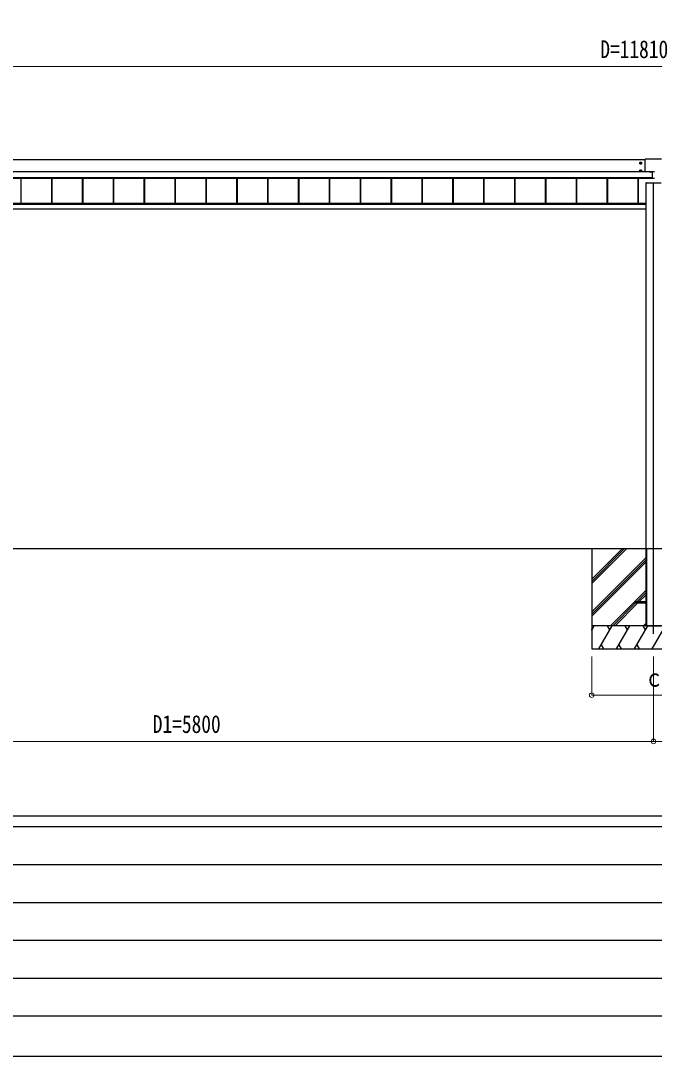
# Model space of a CAD drawing. Units: millimetres, scale not verified. Extents: x -14718 to 14718, y -10396 to 10396.
# Drawn here: x -10609 to -6503, y -10394 to -3680 of the extents above; entities that cross this region are included whole.
import ezdxf
from ezdxf.enums import TextEntityAlignment as Align

# ---------------------------------------------------------------- set-up
doc = ezdxf.new("R2010")
doc.units = ezdxf.units.MM
doc.header["$LTSCALE"] = 50
for name, color, linetype in [('0-3_YKK_12', 2, 'Continuous'), ('0-4_YKK_A1', 4, 'Continuous'), ('0-6_YKK_ZWAK', 7, 'Continuous')]:
    doc.layers.add(name, color=color, linetype=linetype)
doc.layers.add('0-5_YKK_D', color=6, linetype='Continuous', lineweight=18)
doc.styles.add('ＭＳ ゴシック', font='')
doc.styles.get('ＭＳ ゴシック').set_extended_font_data('MS Gothic')

msp = doc.modelspace()

# ---------------------------------------------------------------- linework, layer by layer
at = {"layer": '0-3_YKK_12'}
msp.add_line((-6508.43, -7654.8), (-6508.43, -4729.1), dxfattribs=at)
at = {"layer": '0-4_YKK_A1'}
for p, q in [((-6561.43, -4581.17), (-12255.43, -4581.17)), ((-6584.18, -4602.91), (-6598.68, -4602.91)), ((-6593.71, -4603.67), (-6594.43, -4603.67)), ((-6591.43, -4610.16), (-6591.43, -4595.66)), ((-6589.15, -4602.15), (-6588.43, -4602.15)), ((-6561.43, -4659.6), (-6561.43, -4577.95)), ((-6456.43, -4576.95), (-6560.43, -4576.95)), ((-6515.93, -4659.6), (-12406.93, -4659.6)), ((-6515.93, -4660.09), (-12406.93, -4660.09)), ((-6515.93, -4699.06), (-12406.93, -4699.06)), ((-6515.93, -4699.58), (-12406.93, -4699.58)), ((-12406.93, -4699.72), (-6515.93, -4699.72)), ((-6515.93, -4699.72), (-12406.93, -4699.72)), ((-10607.33, -4699.72), (-10607.33, -4865.94)), ((-10607.33, -4699.72), (-10607.33, -4865.94)), ((-10607.33, -4699.72), (-10607.33, -4865.94)), ((-10607.33, -4699.72), (-10607.33, -4865.94)), ((-10606.93, -4699.72), (-10606.93, -4865.94)), ((-10606.93, -4699.72), (-10606.93, -4865.94)), ((-10606.93, -4699.72), (-10606.93, -4865.94)), ((-10606.93, -4699.72), (-10606.93, -4865.94)), ((-10409.93, -4699.72), (-10409.93, -4865.94)), ((-10409.93, -4699.72), (-10409.93, -4865.94)), ((-10409.93, -4699.72), (-10409.93, -4865.94)), ((-10409.93, -4699.72), (-10409.93, -4865.94)), ((-10407.33, -4699.72), (-10407.33, -4865.94)), ((-10407.33, -4699.72), (-10407.33, -4865.94)), ((-10407.33, -4699.72), (-10407.33, -4865.94)), ((-10407.33, -4699.72), (-10407.33, -4865.94)), ((-10406.93, -4699.72), (-10406.93, -4865.94)), ((-10406.93, -4699.72), (-10406.93, -4865.94)), ((-10406.93, -4699.72), (-10406.93, -4865.94)), ((-10406.93, -4699.72), (-10406.93, -4865.94)), ((-10209.93, -4699.72), (-10209.93, -4865.94)), ((-10207.33, -4699.72), (-10207.33, -4865.94)), ((-10206.93, -4699.72), (-10206.93, -4865.94)), ((-10009.93, -4699.72), (-10009.93, -4865.94)), ((-10007.33, -4699.72), (-10007.33, -4865.94)), ((-10006.93, -4699.72), (-10006.93, -4865.94)), ((-9809.93, -4699.72), (-9809.93, -4865.94)), ((-9807.33, -4699.72), (-9807.33, -4865.94)), ((-9806.93, -4699.72), (-9806.93, -4865.94)), ((-9609.93, -4699.72), (-9609.93, -4865.94)), ((-9607.33, -4699.72), (-9607.33, -4865.94)), ((-9606.93, -4699.72), (-9606.93, -4865.94)), ((-9409.93, -4699.72), (-9409.93, -4865.94)), ((-9407.33, -4699.72), (-9407.33, -4865.94)), ((-9406.93, -4699.72), (-9406.93, -4865.94)), ((-9209.93, -4699.72), (-9209.93, -4865.94)), ((-9207.33, -4699.72), (-9207.33, -4865.94)), ((-9206.93, -4699.72), (-9206.93, -4865.94)), ((-9009.93, -4699.72), (-9009.93, -4865.94)), ((-9007.33, -4699.72), (-9007.33, -4865.94)), ((-9006.93, -4699.72), (-9006.93, -4865.94)), ((-8809.93, -4699.72), (-8809.93, -4865.94)), ((-8807.33, -4699.72), (-8807.33, -4865.94)), ((-8806.93, -4699.72), (-8806.93, -4865.94)), ((-8609.93, -4699.72), (-8609.93, -4865.94)), ((-8607.33, -4699.72), (-8607.33, -4865.94)), ((-8606.93, -4699.72), (-8606.93, -4865.94)), ((-8409.93, -4699.72), (-8409.93, -4865.94)), ((-8407.33, -4699.72), (-8407.33, -4865.94)), ((-8406.93, -4699.72), (-8406.93, -4865.94)), ((-8209.93, -4699.72), (-8209.93, -4865.94)), ((-8207.33, -4699.72), (-8207.33, -4865.94)), ((-8206.93, -4699.72), (-8206.93, -4865.94)), ((-8009.93, -4699.72), (-8009.93, -4865.94)), ((-8007.33, -4699.72), (-8007.33, -4865.94)), ((-8006.93, -4699.72), (-8006.93, -4865.94)), ((-7809.93, -4699.72), (-7809.93, -4865.94)), ((-7807.33, -4699.72), (-7807.33, -4865.94)), ((-7806.93, -4699.72), (-7806.93, -4865.94)), ((-7609.93, -4699.72), (-7609.93, -4865.94)), ((-7607.33, -4699.72), (-7607.33, -4865.94)), ((-7606.93, -4699.72), (-7606.93, -4865.94)), ((-7409.93, -4699.72), (-7409.93, -4865.94)), ((-7407.33, -4699.72), (-7407.33, -4865.94)), ((-7406.93, -4699.72), (-7406.93, -4865.94)), ((-7209.93, -4699.72), (-7209.93, -4865.94)), ((-7207.33, -4699.72), (-7207.33, -4865.94)), ((-7206.93, -4699.72), (-7206.93, -4865.94)), ((-7009.93, -4699.72), (-7009.93, -4865.94)), ((-7007.33, -4699.72), (-7007.33, -4865.94)), ((-7006.93, -4699.72), (-7006.93, -4865.94)), ((-6809.93, -4699.72), (-6809.93, -4865.94)), ((-6807.33, -4699.72), (-6807.33, -4865.94)), ((-6806.93, -4699.72), (-6806.93, -4865.94)), ((-6584.18, -4652.88), (-6598.68, -4652.88)), ((-6593.71, -4653.64), (-6594.43, -4653.64)), ((-6591.43, -4660.13), (-6591.43, -4645.63)), ((-6589.15, -4652.12), (-6588.43, -4652.12)), ((-6534.93, -4657.28), (-6534.93, -4659.6)), ((-6534.93, -4657.28), (-6515.93, -4657.28)), ((-6534.93, -4659.28), (-6515.93, -4659.28)), ((-6515.93, -4657.1), (-6515.93, -4702.25)), ((-6515.93, -4657.1), (-6500.93, -4657.1)), ((-6609.93, -4702.23), (-6609.93, -4865.94)), ((-6607.33, -4702.23), (-6607.33, -4865.94)), ((-6606.93, -4702.23), (-6606.93, -4865.94)), ((-6558.43, -4731.31), (-6558.43, -4731.6)), ((-6558.43, -4731.6), (-6558.43, -7098.3)), ((-6558.43, -4731.6), (-6558.13, -4731.6)), ((-6558.13, -4731.3), (-6556.23, -4731.3)), ((-6558.13, -4731.3), (-6558.13, -4731.6)), ((-6558.13, -4731.6), (-6458.73, -4731.6)), ((-6556.23, -4731.3), (-6556.23, -4731.6)), ((-6555.93, -4731.31), (-6555.93, -4731.6)), ((-6554.93, -4731.51), (-6555.93, -4731.51)), ((-6554.93, -4731.51), (-6554.93, -4731.6)), ((-6554.43, -4731.53), (-6554.43, -4731.6)), ((-6500.93, -4702.25), (-6515.93, -4702.25)), ((-6558.43, -4865.94), (-12258.43, -4865.94)), ((-6558.43, -4867.95), (-12258.43, -4867.95)), ((-6558.43, -4870.82), (-12258.43, -4870.82)), ((-6558.43, -4865.94), (-6604.43, -4865.94)), ((-6558.43, -4867.95), (-6604.43, -4867.95)), ((-6558.43, -4870.82), (-6601.93, -4870.82)), ((-6559.28, -4902.3), (-12257.58, -4902.3)), ((-6558.43, -4902.3), (-6601.93, -4902.3)), ((-12258.43, -7102.3), (-208.43, -7102.3)), ((-6908.43, -7102.3), (-6908.43, -7752.3)), ((-6908.43, -7328.93), (-6681.8, -7102.3)), ((-6908.43, -7300.64), (-6710.08, -7102.3)), ((-6908.43, -7314.79), (-6696, -7102.36)), ((-6558.43, -7098.3), (-6558.43, -7602.3)), ((-6558.43, -7102.3), (-6558.13, -7102.3)), ((-6558.43, -7102.3), (-6558.43, -7602.3)), ((-6558.13, -7102.3), (-6458.73, -7102.3)), ((-6555.93, -7102.3), (-6555.93, -7602.3)), ((-6554.43, -7102.3), (-6554.43, -7602.3)), ((-6908.43, -7512.77), (-6558.43, -7162.78)), ((-6908.43, -7526.92), (-6558.43, -7176.92)), ((-6908.43, -7541.06), (-6558.43, -7191.06)), ((-6785.82, -7602.3), (-6558.43, -7374.91)), ((-6625.93, -7447.8), (-6625.93, -7456.8)), ((-6558.43, -7447.8), (-6625.93, -7447.8)), ((-6617.18, -7447.8), (-6558.43, -7389.05)), ((-6603.04, -7447.8), (-6558.43, -7403.19)), ((-6771.68, -7602.3), (-6625.93, -7456.55)), ((-6757.54, -7602.3), (-6612.04, -7456.8)), ((-6558.43, -7456.8), (-6625.93, -7456.8)), ((-6108.43, -7602.3), (-6908.43, -7602.3)), ((-6908.43, -7631.24), (-6891.72, -7602.3)), ((-6108.43, -7602.3), (-6908.43, -7602.3)), ((-6906.72, -7628.28), (-6908.43, -7625.32)), ((-6862.85, -7752.3), (-6776.25, -7602.3)), ((-6791.25, -7628.28), (-6806.25, -7602.3)), ((-6747.38, -7752.3), (-6660.78, -7602.3)), ((-6675.78, -7628.28), (-6690.78, -7602.3)), ((-6631.91, -7752.3), (-6545.31, -7602.3)), ((-6560.31, -7628.28), (-6575.31, -7602.3)), ((-6573.69, -7602.3), (-6558.43, -7587.04)), ((-6558.43, -7602.3), (-6458.43, -7602.3)), ((-6516.44, -7752.3), (-6429.84, -7602.3)), ((-6908.43, -7752.3), (-6108.43, -7752.3)), ((-6847.86, -7726.32), (-6832.86, -7752.3)), ((-6732.39, -7726.32), (-6717.39, -7752.3)), ((-6616.92, -7726.32), (-6601.92, -7752.3))]:
    msp.add_line(p, q, dxfattribs=at)
for points in [[(-6591.43, -4597.13), (-6586.43, -4600.02), (-6586.43, -4605.79), (-6591.43, -4608.68), (-6596.43, -4605.79), (-6596.43, -4600.02)], [(-6591.43, -4647.1), (-6586.43, -4649.99), (-6586.43, -4655.76), (-6591.43, -4658.65), (-6596.43, -4655.76), (-6596.43, -4649.99)]]:
    msp.add_lwpolyline(points, close=True, dxfattribs=at)
for points in [[(-6594.43, -4603.67), (-6594.43, -4602.15), (-6593.71, -4602.15)], [(-6592.19, -4600.63), (-6592.19, -4599.91), (-6590.67, -4599.91), (-6590.67, -4600.63)], [(-6590.67, -4605.19), (-6590.67, -4605.91), (-6592.19, -4605.91), (-6592.19, -4605.19)], [(-6588.43, -4602.15), (-6588.43, -4603.67), (-6589.15, -4603.67)], [(-6594.43, -4653.64), (-6594.43, -4652.12), (-6593.71, -4652.12)], [(-6592.19, -4650.6), (-6592.19, -4649.88), (-6590.67, -4649.88), (-6590.67, -4650.6)], [(-6590.67, -4655.16), (-6590.67, -4655.88), (-6592.19, -4655.88), (-6592.19, -4655.16)], [(-6588.43, -4652.12), (-6588.43, -4653.64), (-6589.15, -4653.64)], [(-6558.13, -7102.3), (-6458.73, -7102.3), (-6458.43, -7102.3)]]:
    msp.add_lwpolyline(points, dxfattribs=at)
for centre, radius in [((-6591.43, -4602.91), 6.25), ((-6591.43, -4602.91), 5), ((-6591.43, -4652.88), 6.25), ((-6591.43, -4652.88), 5)]:
    msp.add_circle(centre, radius, dxfattribs=at)
for centre, radius, start, end in [((-6591.43, -4602.91), 5.58, 153.74848, 206.25152), ((-6591.43, -4602.91), 5.58, 93.74848, 146.25152), ((-6591.43, -4602.91), 5.58, 213.74848, 266.25152), ((-6593.71, -4600.63), 1.52, 270, 0), ((-6593.71, -4605.19), 1.52, 0, 90), ((-6591.43, -4602.91), 5.58, 33.74848, 86.25152), ((-6591.43, -4602.91), 5.58, 273.74848, 326.25152), ((-6589.15, -4600.63), 1.52, 180, 270), ((-6589.15, -4605.19), 1.52, 90, 180), ((-6591.43, -4602.91), 5.58, 333.74848, 26.25152), ((-6560.43, -4577.95), 1, 89.98255, 179.98254), ((-6591.43, -4652.88), 5.58, 153.74848, 206.25152), ((-6591.43, -4652.88), 5.58, 93.74848, 146.25152), ((-6591.43, -4652.88), 5.58, 213.74848, 266.25152), ((-6593.71, -4650.6), 1.52, 270, 0), ((-6593.71, -4655.16), 1.52, 0, 90), ((-6591.43, -4652.88), 5.58, 33.74848, 86.25152), ((-6591.43, -4652.88), 5.58, 273.74848, 326.25152), ((-6589.15, -4650.6), 1.52, 180, 270), ((-6589.15, -4655.16), 1.52, 90, 180), ((-6591.43, -4652.88), 5.58, 333.74848, 26.25152)]:
    msp.add_arc(centre, radius, start, end, dxfattribs=at)
for centre, major_axis, start_param, end_param in [((-6558.13, -4731.31), (0.3, 0), 1.5707963, 3.1415927), ((-6556.23, -4731.31), (0.3, 0), 6.2831853, 7.8539816), ((-6554.93, -4731.53), (0.5, 0), 6.2831853, 7.8539816)]:
    msp.add_ellipse(centre, major_axis=major_axis, ratio=0.034921, start_param=start_param, end_param=end_param, dxfattribs=at)
at = {"layer": '0-5_YKK_D'}
for p, q in [((-12238.43, -3976.95), (-778.43, -3976.95)), ((-6908.43, -7802.3), (-6908.43, -8053.3)), ((-6508.43, -7802.3), (-6508.43, -8353.3)), ((-6508.43, -7802.3), (-6508.43, -8353.3)), ((-6908.43, -8052.3), (-6108.43, -8052.3)), ((-12308.43, -8352.3), (-6508.43, -8352.3)), ((-6508.43, -8352.3), (-708.43, -8352.3))]:
    msp.add_line(p, q, dxfattribs=at)
for centre in [(-6908.43, -8052.3), (-6508.43, -8352.3), (-6508.43, -8352.3)]:
    msp.add_circle(centre, 14.88, dxfattribs=at)
at = {"layer": '0-6_YKK_ZWAK'}
for p, q in [((13632.57, -8836.3), (-13667.43, -8836.3)), ((-4567.43, -8906.3), (-13667.43, -8906.3)), ((-13518.68, -9151.3), (-4742.43, -9151.3)), ((-13518.68, -9396.3), (-4742.43, -9396.3)), ((-13518.68, -9641.3), (-4742.43, -9641.3)), ((-13518.68, -9886.3), (-4742.43, -9886.3)), ((-13667.43, -10131.3), (-4567.43, -10131.3))]:
    msp.add_line(p, q, dxfattribs=at)
msp.add_lwpolyline([(-14717.5, -10393.8), (14717.5, -10393.8), (14717.5, 10396.2), (-14717.5, 10396.2)], close=True, dxfattribs=at)

# ---------------------------------------------------------------- texts
at = {"layer": '0-5_YKK_D', "style": 'ＭＳ ゴシック', "width": 0.8}
for s, p in [('D=11810', (-6852.83, -3956.95)), ('ｃ', (-6567.23, -8032.3)), ('D1=5800', (-9752.83, -8332.3))]:
    msp.add_text(s, height=115.5, dxfattribs=at).set_placement(p, align=Align.BOTTOM_LEFT)

doc.saveas('drawing.dxf')
